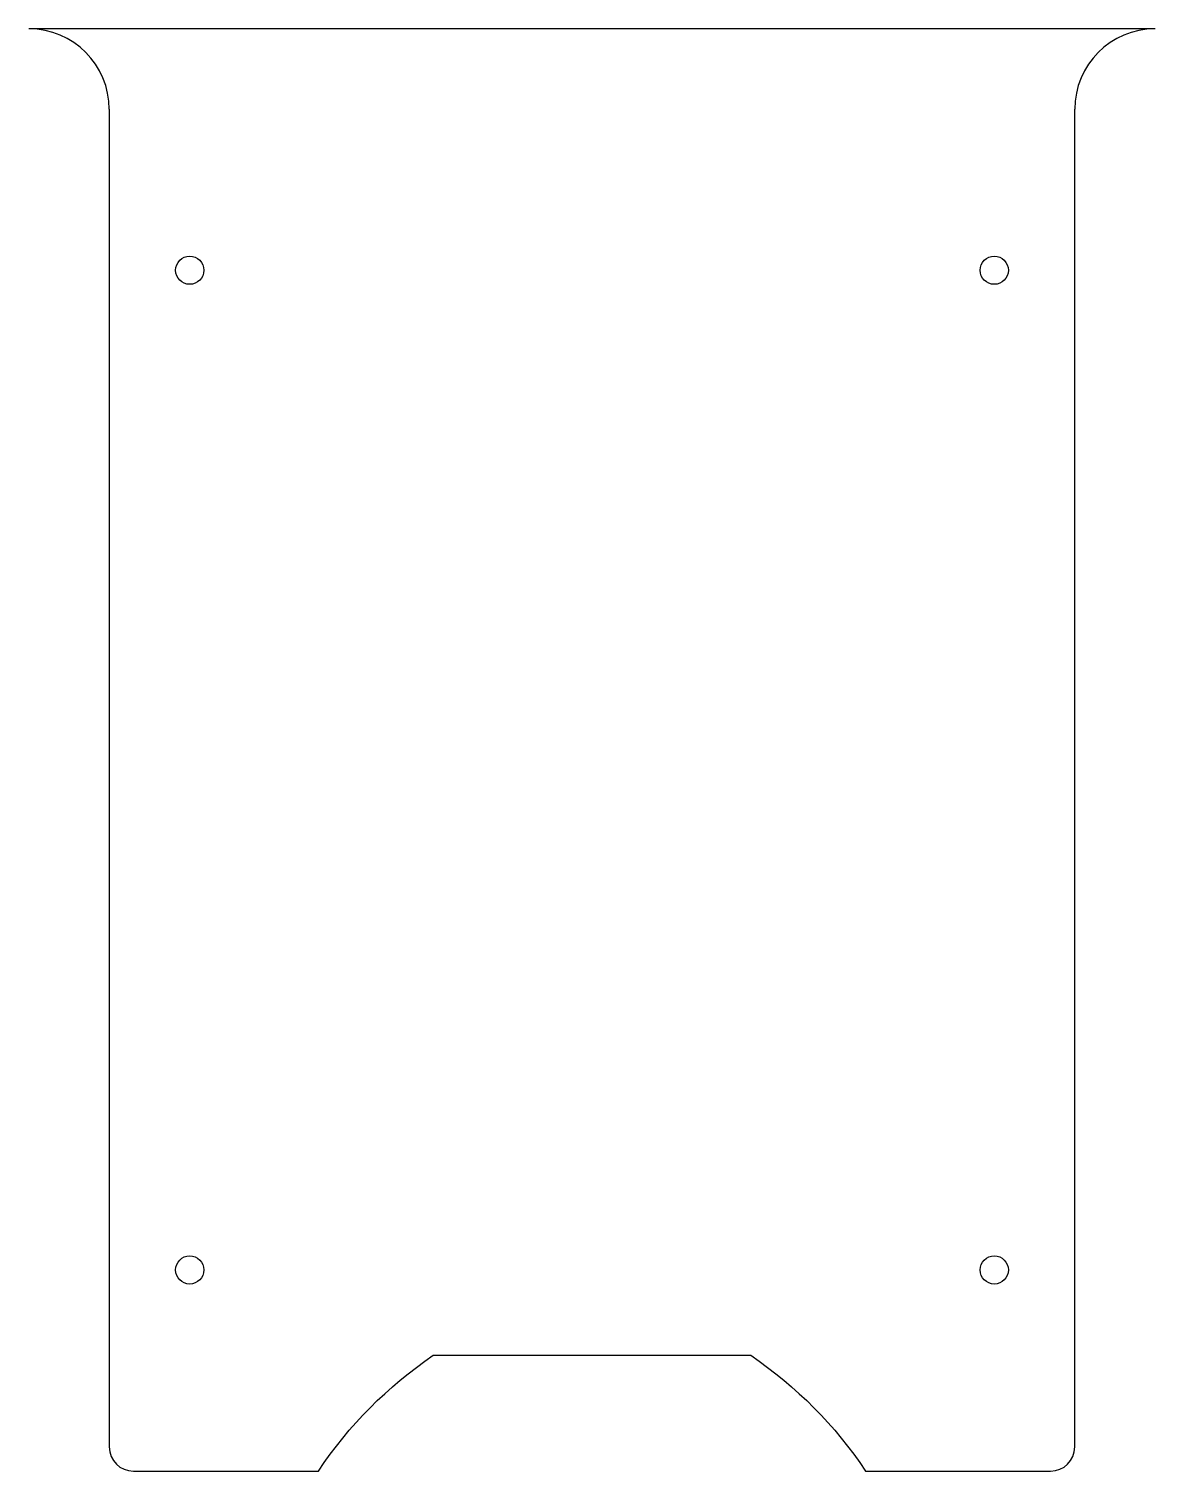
# Model space of a CAD drawing. Header units: millimetres. Extents: x -70 to 70, y 40 to 219.
import ezdxf

# ---------------------------------------------------------------- set-up
doc = ezdxf.new("R2010")
doc.units = ezdxf.units.MM

msp = doc.modelspace()

# ---------------------------------------------------------------- linework, layer by layer
at = {"color": 7, "linetype": 'Continuous', "lineweight": 25}
for p, q in [((70, 219), (-70, 219)), ((-60, 209), (-60, 42.75)), ((60, 42.75), (60, 209)), ((-19.73, 54.15), (19.73, 54.15)), ((-57, 39.75), (-34.01, 39.75)), ((34.01, 39.75), (57, 39.75))]:
    msp.add_line(p, q, dxfattribs=at)
for centre in [(-50, 189), (50, 189), (-50, 64.75), (50, 64.75)]:
    msp.add_circle(centre, 1.75, dxfattribs=at)
for centre, radius, start, end in [((-70, 209), 10, 0, 90), ((70, 209), 10, 90, 180), ((-57, 42.75), 3, 180, 270), ((57, 42.75), 3, 270, 0)]:
    msp.add_arc(centre, radius, start, end, dxfattribs=at)
for points in [[(-34.01, 39.75), (-30.21, 45.44), (-25.45, 50.24), (-19.73, 54.15)], [(19.73, 54.15), (25.45, 50.24), (30.21, 45.44), (34.01, 39.75)]]:
    msp.add_open_spline(points, degree=3, dxfattribs=at)

doc.saveas('drawing.dxf')
